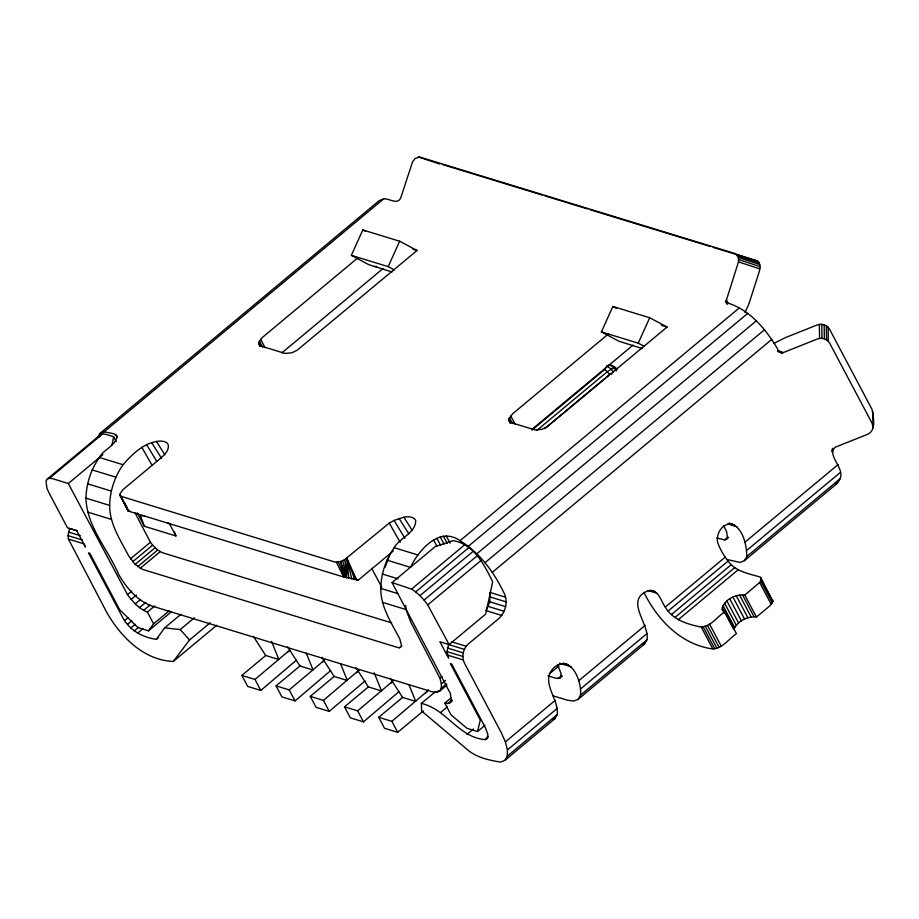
<?xml version="1.0" encoding="UTF-8"?>
<svg xmlns="http://www.w3.org/2000/svg" width="919" height="919" viewBox="0 0 919 919"><rect width="100%" height="100%" fill="white"/><g stroke="black" fill="none" stroke-linecap="round" stroke-linejoin="round"><path stroke-width="1.38" d="M401.603 645.977L399.799 638.912C391.483 622.956 380.684 607.103 380.753 588.39C381.098 573.801 385.739 559.637 394.159 547.701C399.616 537.787 415.434 533.319 415.721 520.82A20.988 9.627 -27.9 0 0 403.878 517.19L394.067 520.43L389.277 523.083L344.832 559.453L340.489 561.52L334.815 562.014L120.492 496.145L119.849 493.985L123.008 489.597L161.273 457.708C164.788 454.457 169.096 450.333 168.315 445.083A20.988 9.627 -27.9 0 0 156.471 441.465C142.56 444.049 132.003 454.503 123.054 464.727C114.634 476.651 110.004 490.815 109.66 505.416C109.591 524.129 120.389 539.97 128.694 555.938L135.127 564.415L142.411 569.343L397.72 647.493L399.57 647.734L401.603 645.977L399.57 647.734M97.437 437.674L99.803 433.527L104.215 431.804L114.312 433.86L116.931 436.18C116.035 445.818 103.456 449.357 99.367 457.478C90.947 469.402 86.317 483.566 85.972 498.155C86.708 526.759 107.971 549.057 118.585 574.329C126.121 587.252 136.414 599.808 150.59 605.61L432.217 691.812L436.525 692.398L439.615 691.191L441.269 688.285L441.384 683.874L439.948 678.256L410.736 622.083L406.072 609.573L405.589 605.391M435.491 691.639L421.384 703.391L421.626 711.007L467.392 749.663C476.524 757.543 488.919 760.185 500.487 762.081L504.899 760.358L507.277 756.211L507.437 749.904L505.393 741.874L501.269 732.673L464.417 663.07C461.246 656.637 463.233 648.412 468.575 643.759L498.523 618.797C505.645 612.605 508.287 601.635 504.071 593.054C494.066 572.342 479.89 552.882 460.005 540.717C439.466 525.886 418.386 550.412 410.54 567.379L386.853 560.119M504.899 760.358L554.8 718.773L557.178 714.614C559.418 698.532 538.5 680.749 555.053 666.712C571.802 654.719 582.209 682.22 580.463 695.201L578.097 699.359L573.686 701.071L567.528 700.232L553.054 695.809M578.097 699.359L644.633 643.897L646.999 639.739C649.848 623.852 623.438 599.395 648.986 590.538C658.716 589.401 660.864 600.992 665.264 607.126C672.478 619.44 686.424 623.967 699.6 626.747C710.238 627.941 717.015 616.695 724.827 611.709L736.464 633.696C728.652 638.682 721.874 649.917 711.237 648.722C680.221 643.828 657.188 619.291 643.863 592.284M727.124 559.522L740.025 562.428L744.436 560.705L746.802 556.558C746.619 544.53 742.92 526.357 729.192 523.21M744.436 560.705L837.588 483.061L839.955 478.914C845.262 468.093 826.399 455.571 835.072 447.312A9.328 4.285 -27.9 0 1 836.256 446.795L867.639 434.296C876.703 430.046 873.234 417.444 872.097 409.541L829.42 328.956C827.054 324.717 821.437 323.293 817.06 325.004L785.665 337.503L773.775 343.442M873.05 427.714L872.246 423.59L829.581 343.005C827.203 338.778 821.586 337.342 817.209 339.054L785.825 351.563A9.328 4.285 -27.9 0 0 784.642 352.069C781.931 353.804 778.393 352.333 777.704 349.14C765.952 329.071 749.376 309.106 726.171 302.546L726.895 298.273A9.328 7.536 -73 0 0 727.366 297.067L738.485 261.858L738.405 257.458L735.522 253.713L419.673 157.034L415.112 158.493L412.47 162.066L400.994 197.16A9.328 7.536 -73 0 1 400.523 198.378C396.974 205.109 388.99 198.067 383.671 198.883L379.26 200.595L99.803 433.527M744.999 312.598L748.824 304.143L759.381 271.277L760.105 266.625L759.232 262.788L756.98 260.789L713.224 247.395M210.141 622.783L189.532 639.969L173.266 661.462C143.548 660.256 120.274 636.407 106.455 611.824L68.443 539.097L68.04 535.616L69.557 528.54L77.46 530.964M485.106 725.206L477.512 731.535L466.978 728.308L451.022 714.833L444.819 703.115L447.886 703.529L450.092 702.667L451.286 700.6L450.344 693.431L392.034 582.589L435.284 546.541L453.159 540.636C473.848 544.174 484.474 564.852 492.641 581.888L485.703 614.064L449.104 644.575L439.891 641.749L448.621 658.234L447.048 651.628L448.575 644.552L464.371 649.388M501.694 615.431L485.91 610.595L489.861 601.83L489.827 592.399L505.622 597.224M832.154 451.08L832.465 448.323M832.12 452.148L832.43 449.391M112.061 444.762L113.623 436.709L105.731 434.296L102.652 433.871L100.447 434.733L47.214 479.098L46.03 481.177L46.972 488.345L49.04 492.952L67.466 527.747L76.679 530.573L85.398 547.058L84.628 544.967M477.512 731.535L480.281 720.105L450.413 663.69L451.723 664.092L485.473 727.837L487.943 734.729L486.932 738.91L485.163 739.6C458.776 737.601 446.577 709.227 421.384 703.391M385.164 567.184L390.334 553.318M259.962 346.566L258.63 342.672L262.432 337.399L358.18 257.584M510.011 423.108L508.678 419.202L512.469 413.929L608.229 334.114M724.161 613.053L722.219 609.389C723.345 599.705 735.843 594.019 744.792 595.075L759.645 582.497L761.265 579.59L760.622 577.431L759.485 576.822C748.192 573.571 735.361 571.331 728.066 561.072C723.735 555.581 720.197 549.39 717.728 542.853C715.579 534.203 722.116 522.957 731.823 524.014M760.622 577.431L772.902 601.566L769.731 605.966L756.429 617.051C747.561 615.948 737.325 621.21 733.81 629.549L722.173 607.574M392.057 271.967L368.726 264.626L351.345 255.344L362.81 229.945L399.662 241.226L417.042 250.508L296.998 350.334L291.782 352.816L284.97 353.401L260.755 345.981L258.676 344.131M351.345 255.344L388.197 266.625L399.662 241.226M642.094 348.508L618.774 341.167L601.394 331.885L612.858 306.486L649.71 317.756L667.091 327.049L547.035 426.864L541.819 429.345L535.019 429.931L510.803 422.522L508.712 420.661M601.394 331.885L638.234 343.155L649.71 317.756M99.263 436.812L100.447 434.733M548 675.844L555.892 678.256L560.119 677.9L561.13 673.719L557.695 665M716.831 537.96L724.7 539.947L726.458 539.258L727.411 537.592L726.653 531.86L723.712 525.737M532.032 430.058L604.725 369.461L606.885 366.026L609.584 364.74L613.915 367.6L616.235 370.897M425.015 693.707L427.542 690.985L391.862 721.335L378.708 717.302L402.579 697.406L415.744 701.438L408.932 684.575M427.209 691.502L428.438 689.732M158.505 637.556L156.333 639.36C142.112 637.326 128.74 629.802 122.25 616.649L88.5 552.916L89.821 553.318L119.688 609.734L137.976 627.608L148.499 630.825L153.599 623.794L169.475 610.561M156.333 639.36L164.685 627.838L180.951 614.271M271.553 641.382L278.871 659.543L265.717 655.511L241.835 675.419L255 679.44L289.841 649.997M296.492 660.083L260.824 690.433L247.659 686.401L241.835 675.419M306.291 653.156L313.092 670.02L299.927 665.988L276.056 685.884L289.221 689.916L324.051 660.474M330.714 670.548L295.033 700.91L281.88 696.878L276.056 685.884M340.501 663.633L347.313 680.485L334.148 676.464L310.277 696.361L323.431 700.393L359.111 670.031M364.935 681.025L329.255 711.375L316.09 707.354L310.277 696.361M374.194 672.8L381.523 690.962L368.37 686.93L344.487 706.837L357.652 710.858L392.482 681.416M399.145 691.502L363.464 721.852L350.311 717.819L344.487 706.837M288.152 651.812L289.611 650.342M322.374 662.277L324.556 660.083M356.583 672.754L358.778 670.548M390.805 683.231L392.987 681.025M104.215 431.804L383.671 198.883M49.293 478.466L102.652 433.871M47.214 479.098L49.419 478.248L52.498 478.661L68.293 483.497L102.894 454.652M281.765 352.953L383.028 268.555M130.475 558.855L150.429 542.221L135.013 512.859M132.669 561.75L152.623 545.116L157.643 550.021L162.376 552.698L391.597 622.864M135.127 564.415L155.081 547.77M137.689 566.655L157.643 550.021M140.17 568.344L160.136 551.699M153.599 623.794L147.396 612.077C138.976 608.78 132.704 601.75 127.5 594.604L131.727 591.078M131.153 599.429L136.437 595.018M135.254 603.863L140.538 599.452M139.516 607.608L145.868 602.313M124.616 620.555L127.879 617.844M143.663 610.4L150.004 605.116M127.546 624.415L131.876 620.796M147.396 612.077L154.806 605.897M130.82 627.964L135.162 624.346M134.231 630.951L138.574 627.332M137.551 633.191L142.973 628.676M148.499 630.825L171.29 611.836M164.685 627.838L180.239 629.572L194.334 617.821M173.266 661.462L216.666 625.288M531.814 429.495L633.076 345.084M536.788 430.46L607.287 371.701L613.915 367.6L615.604 367.761L617.005 369.771M124.823 503.015L128.155 510.838L129.384 511.401L342.58 576.661L356.618 579.751L358.376 580.05L393.355 550.895M544.76 428.53L609.745 374.366L612.031 373.826M460.005 540.717L739.462 307.785M392.034 582.589L411.563 589.09L464.784 544.726M468.288 546.311L747.744 313.379M411.563 589.09L415.698 591.893L468.931 547.529M415.698 591.893L419.972 595.638L473.205 551.274M476.823 553.801L756.28 320.88M419.972 595.638L424.073 600.073L477.294 555.708M449.104 644.575L427.726 604.897L480.947 560.521M485.025 562.669L764.482 329.737M492.331 572.319L771.788 339.387M439.948 678.256L442.05 676.499M441.384 683.874L445.589 680.37M441.269 688.285L446.519 683.908M436.525 692.398L438.627 690.64M439.615 691.191L446.967 685.069M378.708 717.302L384.521 728.296L397.686 732.328L423.349 710.927M444.819 703.115L451.172 697.82M447.886 703.529L452.125 700.002M450.092 702.667L452.217 700.91M440.764 712.34L447.277 706.918M466.909 734.43L473.423 729.008M549.298 673.983L558.913 665.953M485.163 739.6L488.414 736.889M558.35 678.59L561.624 675.867M724.7 539.947L727.986 537.201M560.119 677.9L562.302 676.085M726.458 539.258L728.652 537.431M665.264 607.126L725.137 557.213M505.393 741.874L555.294 700.278M578.579 680.864L645.115 625.402M744.918 542.221L838.071 464.577M668.182 610.986L728.066 561.072M507.437 749.904L557.339 708.308M580.624 688.894L647.16 633.432M746.963 550.251L840.115 472.607M671.467 614.535L731.34 564.622M507.277 756.211L557.178 714.614M580.463 695.201L646.999 639.739M746.802 556.558L839.955 478.914M674.879 617.522L734.763 567.609M678.188 619.774L738.072 569.849M835.382 483.922L837.588 483.061M642.427 644.759L644.633 643.897M552.595 719.623L554.8 718.773M144.501 515.616L140.469 515.858L144.363 526.288L175.943 535.949L174.484 532.044M374.309 266.533L376.71 266.556M129.74 510.861L128.155 510.838L126.822 506.886M442.498 164.535L542.313 195.081M545.047 195.919L587.436 208.889M590.17 209.727L710.49 246.556M412.953 249.256L417.042 250.508M661.634 325.372L667.091 327.049M729.353 523.359L734.614 524.967M727.802 523.968L737.015 526.782M650.824 590.308L654.765 591.514M647.952 590.515L657.165 593.341M99.367 457.478L123.054 464.727M394.159 547.701L417.846 554.961M92.061 469.896L115.748 477.145M490.367 597.04L506.162 601.865M489.861 601.83L505.657 606.666M87.489 483.773L111.176 491.022M382.281 573.996L398.076 578.832M488.345 606.46L504.129 611.296M352.885 578.373L358.376 580.05M85.972 498.155L109.66 505.416M380.753 588.39L397.87 593.628M87.592 512.09L111.279 519.338M382.384 602.324L406.072 609.573M563.267 663.104L568.528 664.724M559.487 663.219L571.331 666.838M451.711 641.853L466.197 646.287M68.42 532.009L80.263 535.639M447.427 648.021L463.222 652.858M68.04 535.616L82.515 540.039M447.048 651.628L462.843 656.453M68.443 539.097L84.238 543.922M447.461 655.109L463.245 659.945M736.785 254.437L758.244 261.513M737.773 255.712L759.232 262.788M738.405 257.458L759.864 264.534M738.646 259.549L760.105 266.625M738.485 261.858L759.944 268.922M418.214 156.919L439.673 163.996M778.29 350.759L783.287 352.597M778.933 351.851L781.449 352.816L777.508 351.092M778.519 351.23L782.356 352.793M613.949 366.888L615.604 367.761L611.549 365.073M771.121 598.809L772.868 600.36M724.827 611.709L722.219 609.389M612.858 306.486L616.58 308.474M638.234 343.155L644.449 346.474M362.81 229.945L365.291 231.266M388.197 266.625L394.4 269.933M167.258 522.52L170.854 524.772M606.885 366.026L610.997 368.978L613.478 372.206M604.725 369.461L609.745 374.366M180.239 629.572L189.532 639.969M424.073 600.073L427.726 604.897M150.429 542.221L152.623 545.116M725.895 300.812L727.434 303.19M390.253 678.291L402.579 697.406M356.032 667.814L368.37 686.93M321.822 657.338L334.148 676.464M287.601 646.861L299.927 665.988M253.38 636.396L265.717 655.511M399.053 518.419L408.886 533.87M151.635 442.694L161.48 458.133M403.878 517.19L412.217 530.458M156.471 441.465L164.811 454.721M726.148 300.053L728.273 303.546M394.067 520.43L404.877 538.235M146.661 444.704L156.747 461.327M127.5 594.604L68.293 483.497M727.193 304.005L725.78 301.535L727.09 303.948M440.075 536.903L444.187 544.151M389.277 523.083L400.167 542.267M141.859 447.346L152.083 465.347M436.755 538.235L440.787 545.495M443.303 536.076L447.323 543.382M433.561 540.004L436.858 546.07M120.492 496.145L128.637 511.159M446.197 535.834L450.149 543.163M761.265 579.59L772.902 601.566M760.714 580.992L772.351 602.979M759.645 582.497L771.282 604.472M744.792 595.075L756.429 617.051M742.403 594.731L754.039 616.718M739.508 594.984L751.145 616.959M736.28 595.799L747.917 617.786M732.96 597.143L744.597 619.119M729.766 598.912L741.403 620.888M726.918 600.98L738.554 622.956M724.597 603.209L736.234 625.196M722.977 605.46L734.614 627.436M709.617 624.185L721.254 646.16M707.492 625.368L719.129 647.344M705.275 626.253L716.912 648.24M703.127 626.804L714.764 648.78M701.197 626.965L712.834 648.952M510.619 415.721L515.145 424.268M509.321 417.513L512.561 423.625M508.678 419.202L510.619 422.866M260.571 339.18L265.097 347.727M259.284 340.983L262.512 347.083M258.63 342.672L260.571 346.325M371.747 568.367L381.787 587.31M391.862 721.335L397.686 732.328M357.652 710.858L363.464 721.852M323.431 700.393L329.255 711.375M289.221 689.916L295.033 700.91M255 679.44L260.824 690.433M169.257 523.325L175.943 535.949M113.623 436.709L116.208 441.591M137.253 512.848L144.363 526.288M119.884 495.203L128.223 510.964L120.446 495.203M116.024 434.767L117.299 437.191M336.411 562.233L343.637 576.96M356.618 579.751L346.739 558.074L348.795 578.2L344.832 559.453L346.543 577.683L340.489 561.52L344.97 577.304L338.341 562.072M354.757 579.407L346.739 558.074L351.736 578.809M342.707 560.636L346.543 577.683M872.809 411.551L872.958 425.612M828.134 327.175L828.283 341.225M826.342 325.74L826.503 339.8M824.194 324.763L824.354 338.812M821.816 324.304L821.977 338.353M819.392 324.384L819.541 338.433"/></g></svg>
